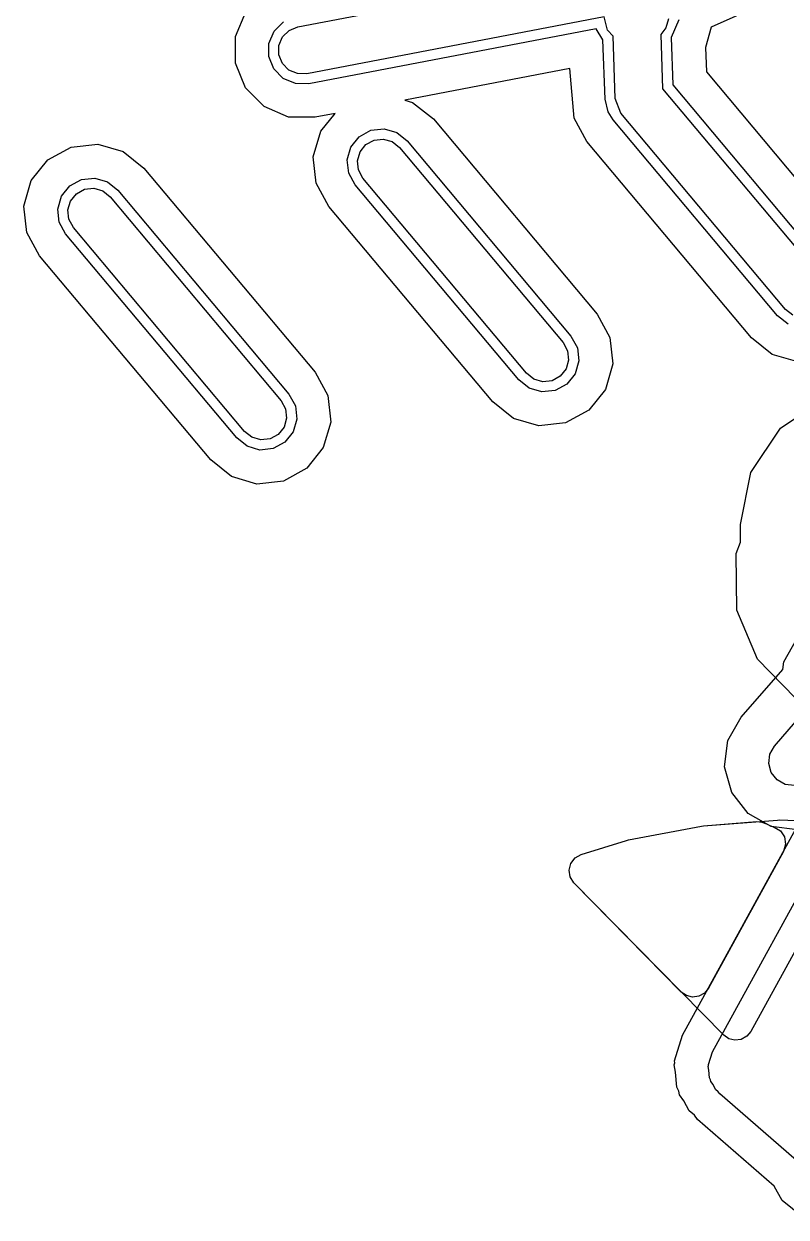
# Model space of a CAD drawing. Header units: metres. Extents: x -2677 to -840, y 169 to 1487.
# Drawn here: x -2066.94 to -2044.57, y 300.79 to 335.8 of the extents above; entities that cross this region are included whole.
import ezdxf

# ---------------------------------------------------------------- set-up
doc = ezdxf.new("R2010")
doc.units = ezdxf.units.M
for name, color, linetype in [('AI_GREENING_ALLOWED_ZONE', 4, 'Continuous'), ('AI_GREENING_EXCLUSIONS', 1, 'Continuous'), ('AI_GREENING_LAWN', 82, 'Continuous')]:
    doc.layers.add(name, color=color, linetype=linetype)

msp = doc.modelspace()

# ---------------------------------------------------------------- linework, layer by layer
at = {"layer": 'AI_GREENING_ALLOWED_ZONE'}
msp.add_lwpolyline([(-2046.849, 307.508), (-2046.967, 307.365), (-2047.129, 307.275), (-2047.312, 307.25), (-2047.492, 307.293), (-2047.644, 307.399), (-2050.793, 310.604), (-2050.903, 310.775), (-2050.936, 310.975), (-2050.887, 311.172), (-2050.762, 311.333), (-2050.585, 311.432), (-2049.25, 311.845), (-2049.196, 311.859), (-2047.052, 312.268), (-2046.997, 312.276), (-2045.428, 312.397), (-2045.28, 312.387), (-2045.142, 312.334), (-2045.047, 312.28), (-2044.923, 312.239), (-2044.736, 312.127), (-2044.614, 311.947), (-2044.581, 311.732), (-2044.641, 311.523), (-2046.849, 307.508)], close=True, dxfattribs=at)
at = {"layer": 'AI_GREENING_EXCLUSIONS'}
for points in [[(-2044.373, 327.257), (-2044.586, 327.428), (-2049.418, 333.187), (-2049.581, 333.611), (-2049.648, 335.445), (-2049.814, 335.624), (-2049.903, 336.011), (-2058.635, 334.343), (-2058.908, 334.345), (-2059.159, 334.451), (-2059.351, 334.646), (-2059.454, 334.899), (-2059.452, 335.172), (-2059.345, 335.424), (-2059.151, 335.615), (-2058.897, 335.718), (-2049.213, 337.569)], [(-2042.695, 337.529), (-2046.763, 335.707), (-2046.934, 335.116), (-2046.908, 334.396), (-2042.517, 329.164)], [(-2044.224, 325.886), (-2044.973, 326.104), (-2045.582, 326.593), (-2050.413, 332.351), (-2050.789, 333.035), (-2050.914, 334.495), (-2055.757, 333.569), (-2055.528, 333.502), (-2054.92, 333.014), (-2050.115, 327.288), (-2049.74, 326.604), (-2049.655, 325.828), (-2049.873, 325.079), (-2050.362, 324.471), (-2051.046, 324.095), (-2051.822, 324.01), (-2052.571, 324.229), (-2053.179, 324.717), (-2057.984, 330.443), (-2058.359, 331.127), (-2058.444, 331.903), (-2058.226, 332.652), (-2057.804, 333.178), (-2058.391, 333.066), (-2059.171, 333.072), (-2059.89, 333.376), (-2060.437, 333.932), (-2060.73, 334.655), (-2060.725, 335.435), (-2060.421, 336.154)], [(-2044.511, 326.991), (-2044.816, 327.235), (-2049.647, 332.994), (-2049.791, 333.22), (-2049.881, 333.6), (-2049.944, 335.332), (-2050.141, 335.66), (-2058.578, 334.048), (-2058.968, 334.051), (-2059.328, 334.203), (-2059.602, 334.481), (-2059.748, 334.843), (-2059.745, 335.233), (-2059.593, 335.592), (-2059.315, 335.866)], [(-2048.02, 335.949), (-2048.096, 335.687), (-2048.248, 335.496), (-2048.191, 333.902), (-2043.513, 328.328)], [(-2047.721, 335.924), (-2047.945, 335.405), (-2047.894, 334.016), (-2043.283, 328.521)], [(-2044.288, 316.016), (-2045.411, 317.16), (-2046.015, 318.605), (-2046.031, 320.266), (-2045.907, 320.602), (-2045.907, 321.115), (-2045.603, 322.646), (-2044.735, 323.943), (-2044.735, 323.943), (-2043.438, 324.811)], [(-2044.23, 312.16), (-2045.004, 312.256), (-2045.683, 312.64), (-2046.163, 313.256), (-2046.371, 314.008), (-2046.275, 314.782), (-2045.891, 315.461), (-2044.667, 316.861), (-2044.639, 317.084), (-2044.254, 317.763)], [(-2044.325, 313.456), (-2044.596, 313.49), (-2044.834, 313.625), (-2045.002, 313.84), (-2045.075, 314.103), (-2045.041, 314.374), (-2044.907, 314.612), (-2043.733, 315.972)], [(-2044.079, 300.793), (-2044.688, 301.282), (-2044.917, 301.698), (-2047.168, 303.655), (-2047.261, 303.783), (-2047.417, 303.914), (-2047.568, 304.204), (-2047.696, 304.381), (-2047.715, 304.488), (-2047.777, 304.607), (-2047.815, 305.047), (-2047.853, 305.264), (-2047.838, 305.318), (-2047.844, 305.384), (-2047.608, 306.128), (-2044.278, 312.184)], [(-2044.117, 302.328), (-2046.512, 304.409), (-2046.559, 304.474), (-2046.637, 304.539), (-2046.712, 304.684), (-2046.776, 304.772), (-2046.786, 304.826), (-2046.816, 304.885), (-2046.835, 305.105), (-2046.855, 305.214), (-2046.847, 305.241), (-2046.85, 305.274), (-2046.732, 305.646), (-2043.237, 312.001)]]:
    msp.add_lwpolyline(points, dxfattribs=at)
for points in [[(-2051.005, 325.237), (-2051.347, 325.049), (-2051.735, 325.007), (-2052.109, 325.116), (-2052.413, 325.36), (-2057.218, 331.086), (-2057.406, 331.428), (-2057.448, 331.816), (-2057.339, 332.19), (-2057.095, 332.494), (-2056.752, 332.682), (-2056.365, 332.725), (-2055.99, 332.615), (-2055.686, 332.371), (-2050.881, 326.646), (-2050.694, 326.303), (-2050.651, 325.916), (-2050.76, 325.541), (-2051.005, 325.237)], [(-2058.15, 323.373), (-2058.638, 322.765), (-2059.323, 322.389), (-2060.098, 322.304), (-2060.847, 322.523), (-2061.456, 323.011), (-2066.479, 328.997), (-2066.854, 329.682), (-2066.939, 330.457), (-2066.721, 331.206), (-2066.232, 331.815), (-2065.548, 332.19), (-2064.773, 332.275), (-2064.023, 332.057), (-2063.415, 331.569), (-2058.392, 325.582), (-2058.017, 324.898), (-2057.932, 324.122), (-2058.15, 323.373)], [(-2051.197, 325.467), (-2051.437, 325.335), (-2051.708, 325.305), (-2051.971, 325.382), (-2052.184, 325.553), (-2056.988, 331.278), (-2057.119, 331.518), (-2057.149, 331.789), (-2057.073, 332.052), (-2056.902, 332.265), (-2056.662, 332.396), (-2056.391, 332.426), (-2056.129, 332.349), (-2055.916, 332.178), (-2051.111, 326.453), (-2050.98, 326.213), (-2050.95, 325.942), (-2051.026, 325.68), (-2051.197, 325.467)], [(-2059.281, 323.531), (-2059.623, 323.343), (-2060.011, 323.301), (-2060.386, 323.41), (-2060.69, 323.654), (-2065.713, 329.64), (-2065.901, 329.982), (-2065.943, 330.37), (-2065.834, 330.745), (-2065.59, 331.049), (-2065.248, 331.237), (-2064.86, 331.279), (-2064.485, 331.17), (-2064.181, 330.926), (-2059.158, 324.94), (-2058.97, 324.597), (-2058.928, 324.21), (-2059.037, 323.835), (-2059.281, 323.531)], [(-2059.474, 323.761), (-2059.713, 323.629), (-2059.985, 323.599), (-2060.247, 323.676), (-2060.46, 323.847), (-2065.483, 329.833), (-2065.615, 330.072), (-2065.644, 330.344), (-2065.568, 330.606), (-2065.397, 330.819), (-2065.157, 330.951), (-2064.886, 330.98), (-2064.624, 330.904), (-2064.411, 330.733), (-2059.388, 324.747), (-2059.256, 324.507), (-2059.227, 324.236), (-2059.303, 323.974), (-2059.474, 323.761)]]:
    msp.add_lwpolyline(points, close=True, dxfattribs=at)
at = {"layer": 'AI_GREENING_LAWN'}
msp.add_lwpolyline([(-2042.633, 311.647), (-2045.605, 306.243), (-2045.723, 306.1), (-2045.884, 306.01), (-2046.068, 305.985), (-2046.068, 305.985), (-2046.248, 306.028), (-2046.4, 306.134), (-2050.793, 310.604), (-2050.903, 310.775), (-2050.936, 310.975), (-2050.886, 311.172), (-2050.762, 311.333), (-2050.584, 311.432), (-2049.25, 311.845), (-2049.196, 311.859), (-2047.052, 312.268), (-2046.997, 312.276), (-2044.82, 312.445), (-2044.765, 312.446), (-2043.054, 312.387)], dxfattribs=at)

doc.saveas('drawing.dxf')
